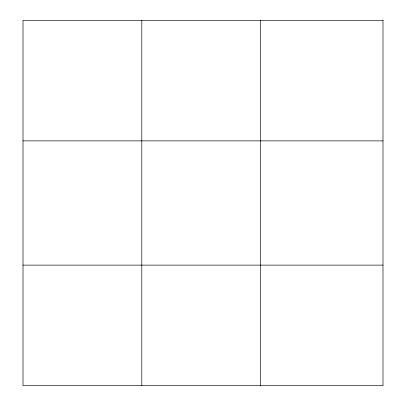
<?xml version="1.0" encoding="UTF-8"?>
<svg xmlns="http://www.w3.org/2000/svg" width="406" height="406" viewBox="0 0 406 406"><rect width="100%" height="100%" fill="white"/><g stroke="black" fill="none" stroke-linecap="round" stroke-linejoin="round"><path stroke-width="0.61" d="M141.806 385.7L141.806 20.3M260.596 385.7L260.596 20.3M23.01 140.882L382.99 140.882M23.01 265.118L382.99 265.118M382.99 20.3L382.99 385.7L23.01 385.7L23.01 20.3L382.99 20.3"/></g></svg>
